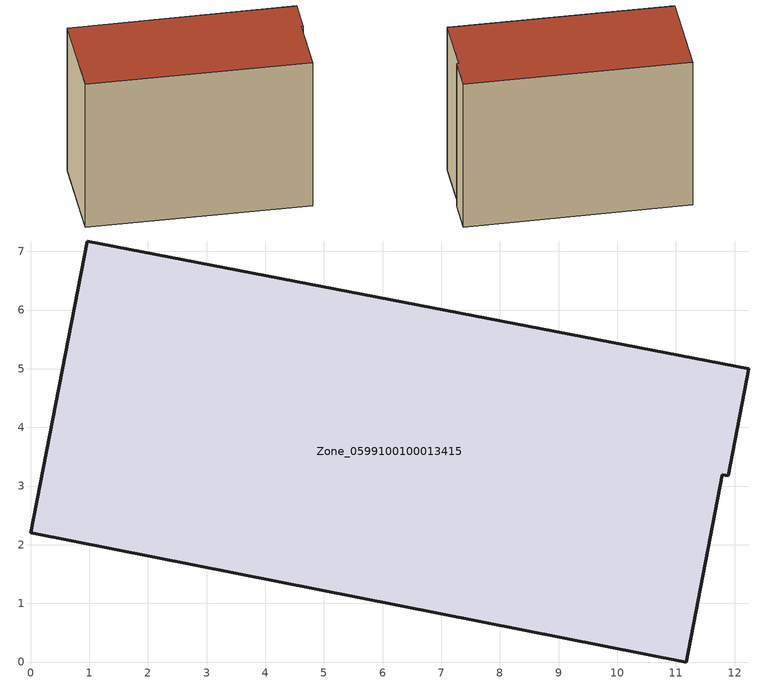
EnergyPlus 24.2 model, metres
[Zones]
Zone_0599100100013415
 floor ground (C_G): 11.79,3.19 11.18,0 0,2.2 0.96,7.18 12.24,5 11.89,3.17 z0
 wall outside (C_F): 0.96,7.18 0,2.2 11.18,0 11.79,3.19 11.89,3.17 12.24,5 0.96,7.18 z0:8.47
 roof outside (C_R): 11.89,3.17 12.24,5 0.96,7.18 0,2.2 11.18,0 11.79,3.19 z8.47
[BUILDING]
Pand.0599100100013415: North Axis=0; Terrain=City; Loads Convergence Tolerance Value=0.04; Temperature Convergence Tolerance Value=0.4; Solar Distribution=FullExterior; Maximum Number of Warmup Days=25; Minimum Number of Warmup Days=1
[Site:Location]
Rotterdam.The.Hague.AP_ZH_NLD Design_Conditions: Latitude=51.96; Longitude=4.45; Time Zone=1; Elevation=-4.5
[SITE:GROUNDTEMPERATURE:BUILDINGSURFACE]
18, 18, 18, 18, 18, 18, 18, 18, 18, 18, 18, 18
[MATERIAL] Thermal Absorptance=0.9; Solar Absorptance=0.7; Visible Absorptance=0.7
Name | Roughness | Thickness | Conductivity | Density | Specific Heat
G.TI.2015-2018 | MediumSmooth | 0.15 | 0.0428571 | 540 | 1210
F.TI.2015-2018 | Rough | 0.3 | 0.0666667 | 1920 | 840
R.TI.2015-2018 | MediumRough | 0.2 | 0.0333333 | 1500 | 1000
[CONSTRUCTION]
C_G: G.TI.2015-2018
C_F: F.TI.2015-2018
C_R: R.TI.2015-2018
[ZONE]
Zone_0599100100013415: Type=1; Multiplier=1; Ceiling Height=Autocalculate; Volume=Autocalculate; Floor Area=autocalculate; Part of Total Floor Area=Yes
[ZONEINFILTRATION:DESIGNFLOWRATE]
Infil_Zone_0599100100013415: Zone or ZoneList or Space or SpaceList=Zone_0599100100013415; Schedule=AlwaysOn; Design Flow Rate Calculation Method=Flow/Area; Flow Rate per Floor Area=0.0015; Constant Term Coefficient=1; Temperature Term Coefficient=0; Velocity Term Coefficient=0; Velocity Squared Term Coefficient=0
[HVACTEMPLATE:ZONE:IDEALLOADSAIRSYSTEM]
Zone_0599100100013415: Maximum Heating Supply Air Temperature=50; Minimum Cooling Supply Air Temperature=13; Maximum Heating Supply Air Humidity Ratio=0.0156; Minimum Cooling Supply Air Humidity Ratio=0.0077; Heating Limit=NoLimit; Cooling Limit=NoLimit; Dehumidification Control Type=ConstantSensibleHeatRatio; Cooling Sensible Heat Ratio=0.7; Dehumidification Setpoint=60; Humidification Control Type=None; Humidification Setpoint=30; Outdoor Air Method=None; Outdoor Air Flow Rate per Person=0.00944; Outdoor Air Flow Rate per Zone Floor Area=0; Outdoor Air Flow Rate per Zone=0; Demand Controlled Ventilation Type=None; Outdoor Air Economizer Type=NoEconomizer; Heat Recovery Type=None; Sensible Heat Recovery Effectiveness=0.7; Latent Heat Recovery Effectiveness=0.65
[ZONECONTROL:THERMOSTAT]
ThermostatControl_Zone_0599100100013415: Zone or ZoneList=Zone_0599100100013415; Control Type Schedule=DualSetpointControlType; Control 1=Thermostat_Zone_0599100100013415; Temperature Difference Between Cutout And Setpoint=0
[THERMOSTATSETPOINT:DUALSETPOINT]
Thermostat_Zone_0599100100013415: Heating Setpoint Temperature Schedule=HeatingSetpoint_Zone_0599100100013415; Cooling Setpoint Temperature Schedule=CoolingSetpoint_Zone_0599100100013415
[SCHEDULE:COMPACT]
HeatingSetpoint_Zone_0599100100013415: Through: 12/31, For: AllDays, Until: 24:00, 21
CoolingSetpoint_Zone_0599100100013415: Through: 12/31, For: AllDays, Until: 24:00, 24
DualSetpointControlType: Through: 12/31, For: AllDays, Until: 24:00, 4
AlwaysOn: Through: 12/31, For: AllDays, Until: 24:00, 1
